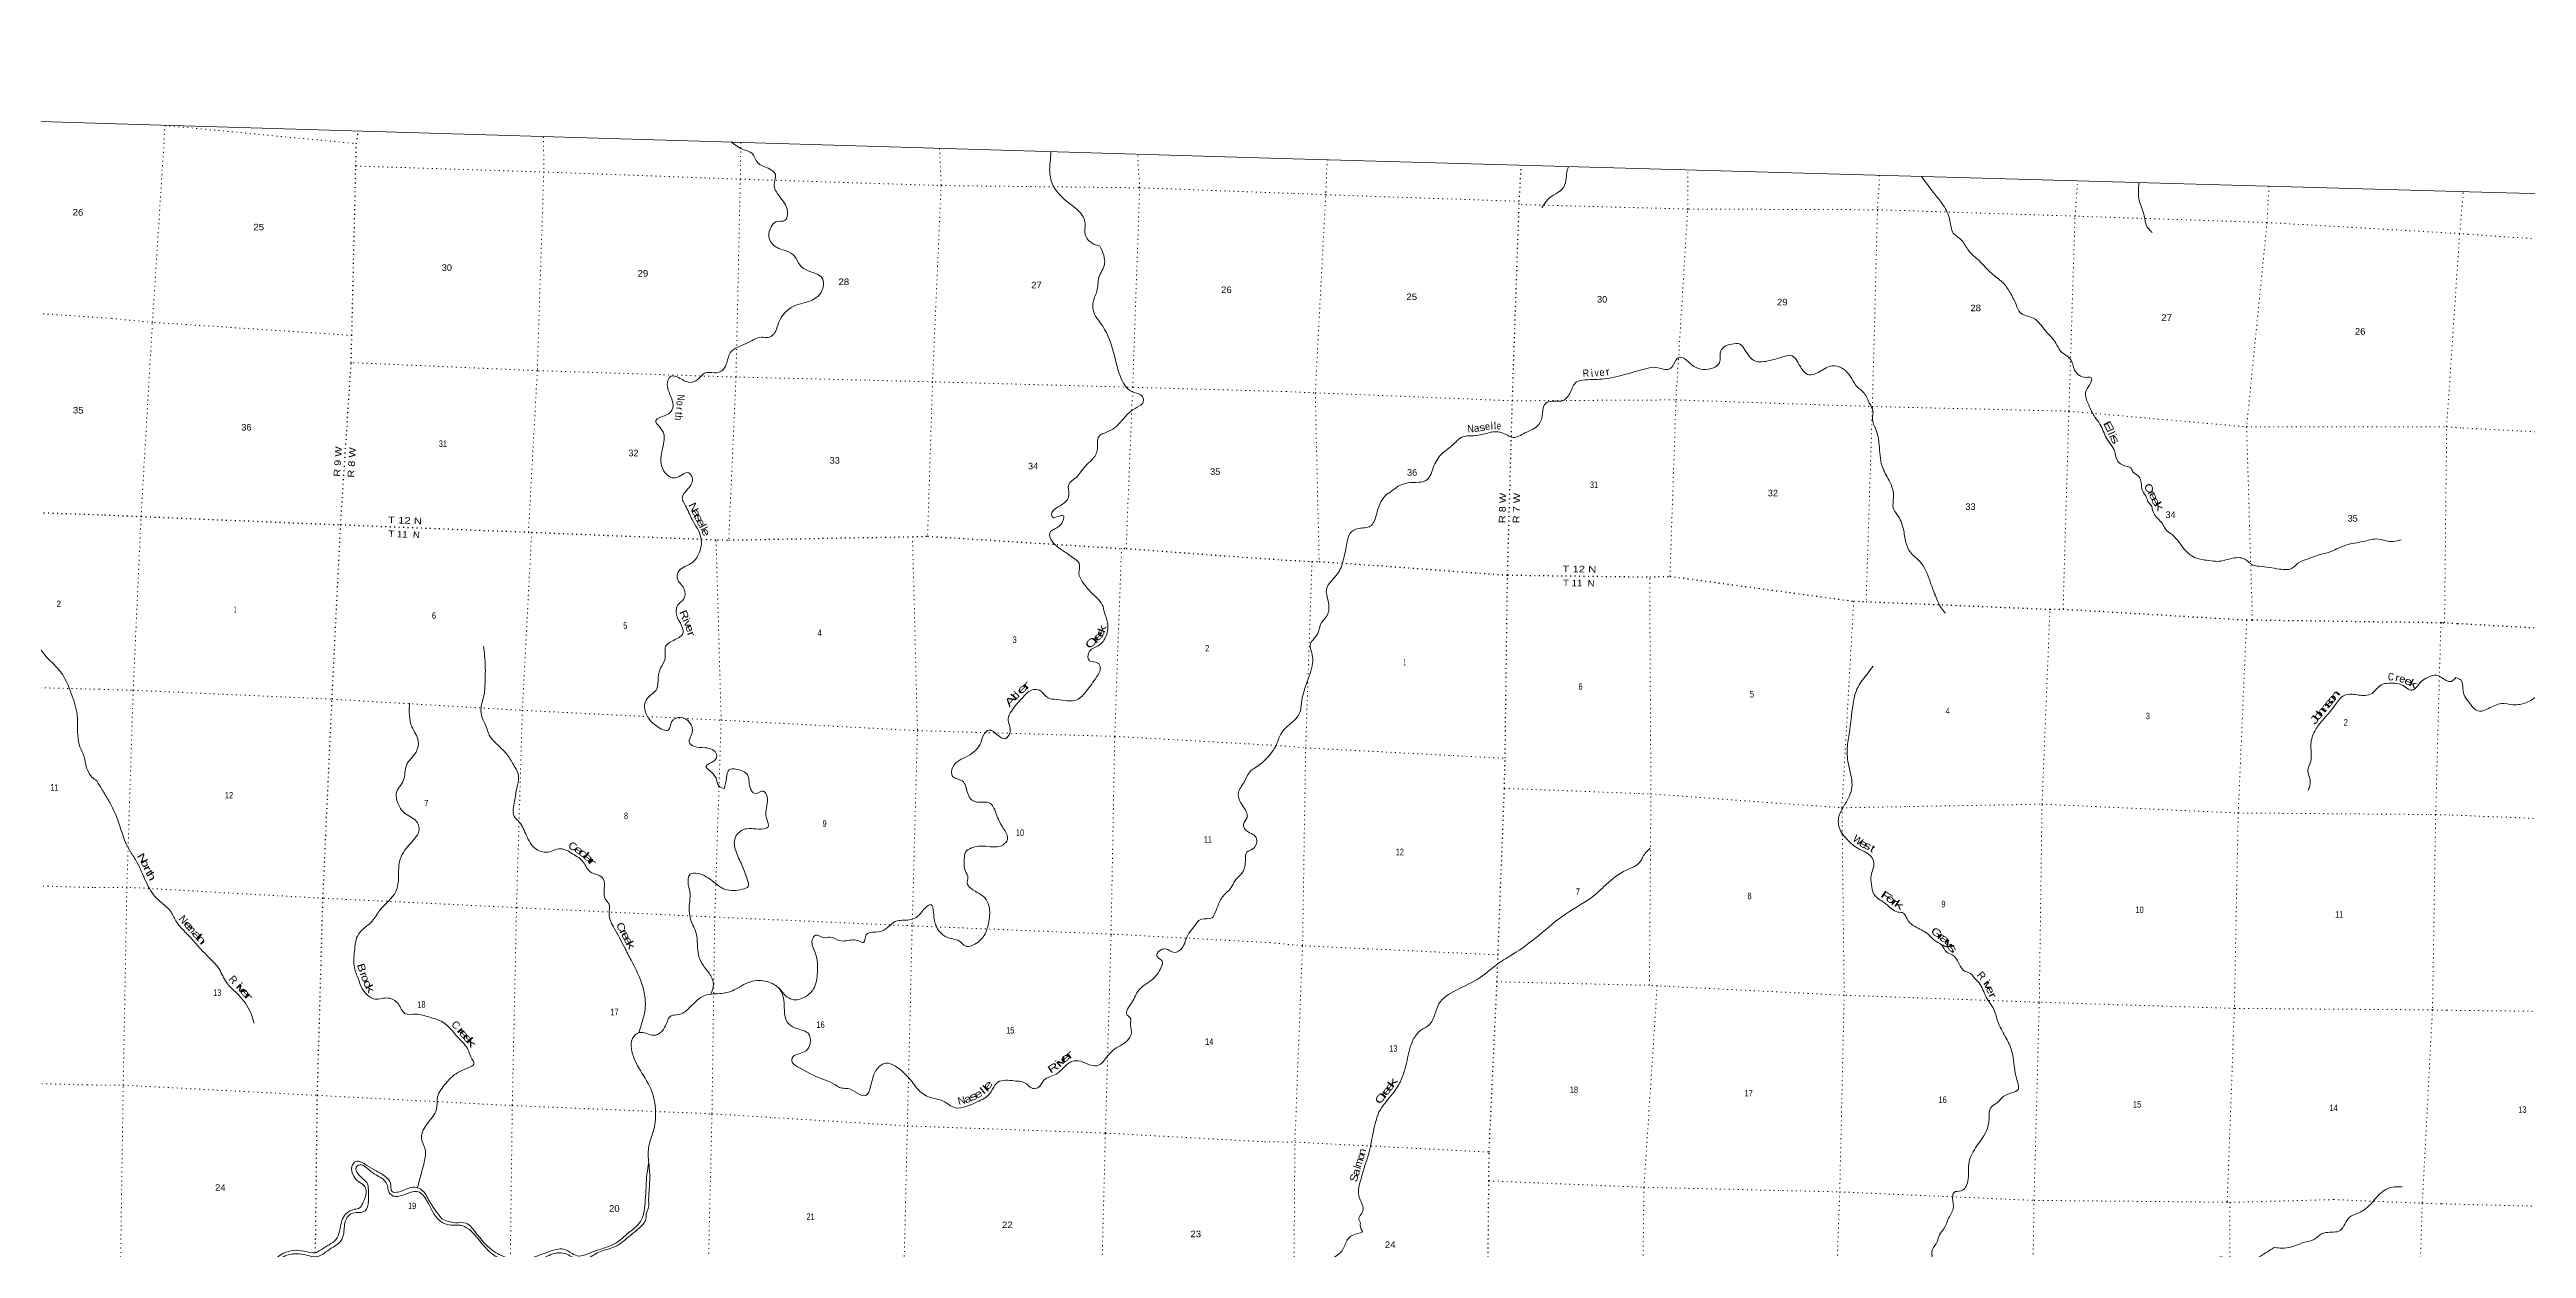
# Model space of a CAD drawing. Header units: feet. Extents: x -762378 to -505285, y -497909 to -353855.
# Drawn here: x -696518 to -630046, y -386031 to -353855 of the extents above; entities that cross this region are included whole.
import ezdxf
from ezdxf.enums import TextEntityAlignment as Align

# ---------------------------------------------------------------- set-up
doc = ezdxf.new("R2010")
doc.units = ezdxf.units.FT
doc.header["$LTSCALE"] = 80
doc.linetypes.add('DOTTED', pattern=[1.5, 0.3, -1.2])
for name, color, linetype, lineweight in [('39', 7, 'Continuous', 13), ('4', 7, 'Continuous', 13), ('6', 7, 'DOTTED', 25), ('7', 7, 'DOTTED', 13)]:
    doc.layers.add(name, color=color, linetype=linetype, lineweight=lineweight)
doc.layers.add('41', color=7, linetype='Continuous')

msp = doc.modelspace()

# ---------------------------------------------------------------- linework, layer by layer
at = {"layer": '39'}
for points in [[(-678213.61, -356345.13), (-677874.62, -356548.93), (-677671.88, -356636), (-677508.77, -356895.12), (-677189.7, -357062.47), (-677039.22, -357210.35), (-677071.68, -357475.33), (-676936.24, -357781.94), (-676715.73, -358202.09), (-676773.4, -358436.04), (-677024.63, -358482.45), (-677149.46, -358609.47), (-677217.95, -358867.26), (-677106.09, -359090.49), (-676752.87, -359260.94), (-676523.6, -359401.25), (-676376.15, -359645.77), (-676173.16, -359789.27), (-675784.54, -359987.05), (-675780.47, -360307.61), (-676052.84, -360579.06), (-676547.43, -360742.67), (-676952.18, -361189.26), (-677103.37, -361514.95), (-677230.33, -361581.44), (-677411.44, -361575.67), (-677819.57, -361744.05), (-678252.48, -361996.28), (-678356.69, -362301.3), (-678493.54, -362490.41), (-678746.46, -362526.69), (-678913.74, -362529.42), (-679129, -362714.02), (-679332.75, -362788.14), (-679640.88, -362657.41), (-679839.22, -362622.88), (-679923.36, -362737.09), (-679926.14, -362954.65), (-679805.1, -363270.87), (-679813.35, -363534.61), (-679902.9, -363628.49), (-680143.88, -363733.67), (-680247.08, -363813.01), (-680161.24, -363966.89), (-680034.48, -364164.39), (-680080.78, -364614.34), (-680039.17, -365151.73), (-679715.01, -365349.47), (-679364.42, -365217.55), (-679269.79, -365347.53), (-679394.13, -365651.91), (-679536.76, -365897.26), (-679452.38, -366097.44), (-679272.61, -366467.93), (-679035.87, -366949.06), (-679106.82, -367414.35), (-679311.58, -367649.66), (-679647.02, -367876.78), (-679672.18, -368037.2), (-679495.8, -368322.94), (-679496.44, -368601.03), (-679654.48, -368759.23), (-679701.4, -368971.36), (-679589.35, -369253.03), (-679512.58, -369503.36), (-679729.98, -369691.91), (-679983.48, -369875.29), (-679999.53, -370195.21), (-680113.99, -370441.46), (-680184.68, -370705.22), (-680222.55, -371014.37), (-680447.06, -371236.96), (-680542.72, -371397.15), (-680531.41, -371615.16), (-680407.72, -371846.83), (-680223.54, -372011.9), (-679908.43, -372112.62), (-679823.21, -371899.7), (-679585.69, -371776.27), (-679342.4, -371919.04), (-679274.43, -372193.27), (-679350.72, -372442.75), (-679213.45, -372561.99), (-678926.32, -372591.29), (-678617.62, -372768.39), (-678681.65, -372947.73), (-678901.75, -373093.88), (-678798.63, -373210.02), (-678631.61, -373408.8), (-678557.42, -373612.69), (-678406.69, -373688.03)], [(-668328.9, -359128.18), (-668539.93, -359048.91), (-668727.95, -358813.18), (-668725.11, -358529.11), (-668816.34, -358290.42), (-669186.53, -357954.17), (-669598.53, -357473.51), (-669678.88, -357079.99), (-669664.28, -356870.86), (-669645.23, -356594.66)], [(-656472.71, -358104.98), (-656214.47, -357797.24), (-655980, -357649.84), (-655857.86, -357493.8), (-655809.91, -357243.54), (-655795.27, -357131.26), (-655754.66, -356998.51)], [(-646279.08, -357266.2), (-645925.2, -357737.79), (-645698.85, -358030.6), (-645519.59, -358449.01), (-645428.72, -358778.9), (-645212.01, -358966.91), (-645021.44, -359242.8), (-644736.48, -359520.88), (-644404.71, -359860.37), (-644104.9, -360104.6), (-643906.16, -360374.65), (-643742.85, -360700.18), (-643637.2, -360911.77), (-643283.05, -361064.76), (-642949.36, -361408.31), (-642673.63, -361738.46), (-642551.83, -361946.4), (-642275.8, -362176), (-642173.68, -362453.87), (-641866.83, -362654.02), (-641728.22, -362655.22), (-641781.36, -362869.17), (-641869.31, -363023.98), (-641770.53, -363446.56), (-641626.14, -363721.39), (-641491.73, -363905.48), (-641315.66, -364287.62), (-641094.85, -364646.66), (-641043.47, -364859), (-640790.34, -365035.79), (-640656.99, -365091.16), (-640601.06, -365193.01), (-640449.01, -365309.14), (-640351.26, -365689.46), (-640239.21, -365885.11), (-640187.86, -366010.98), (-640115.3, -366089.08), (-640080.06, -366216.58), (-639881.68, -366502.71), (-639791.85, -366615.39), (-639724.38, -366739.62), (-639584.33, -366853.47), (-639267.17, -367216.75), (-639001.5, -367460.19), (-638568.02, -367570.77), (-638333.37, -367590.28), (-637986.14, -367519.89), (-637606.58, -367528.68), (-637385.21, -367688.65), (-637221.17, -367720.6), (-636672.38, -367797.65), (-636350.5, -367780.97), (-636164.19, -367630.44), (-635894.41, -367520.05), (-635685.57, -367438.41), (-635295.19, -367326.79), (-635090.14, -367235.01), (-634828.67, -367136.49), (-634386.59, -367048.19), (-634027.63, -366992.15), (-633811.8, -367043.39), (-633627.22, -367055.71), (-633411.18, -367010.44)], [(-640448.15, -357431.08), (-640437.57, -357909.06), (-640302.4, -358322.42), (-640240.18, -358587.3), (-640150.38, -358701.99), (-640093.48, -358761.63)], [(-669580.62, -366431.98), (-669626.02, -366337.83), (-669468.74, -366139.29), (-669227.76, -365969.62), (-669164.11, -365802.37), (-669167.68, -365530.19), (-668970.28, -365336.97), (-668719.04, -365032.6), (-668542.64, -364866.92), (-668399.13, -364593.38), (-668362.07, -364245.92), (-668095.69, -364101.24), (-667879.8, -363961), (-667496.62, -363560.07), (-667266.58, -363418.27), (-667164.52, -363310.68), (-667184.51, -363177.03), (-667470.06, -363032.92), (-667779.69, -362628.06), (-667962.91, -361981.37), (-668255.29, -361282.83), (-668513.41, -360841.33), (-668472.59, -360502.05), (-668411.14, -360340.77), (-668357.36, -359973.69), (-668207.05, -359611.69), (-668328.9, -359128.18)], [(-663604.34, -372553.06), (-663412.13, -372133.7), (-662979.85, -371685.21), (-662911.19, -371320.8), (-662764.9, -370813.41), (-662619.32, -370249.68), (-662642.76, -370046.03), (-662686.2, -369837.9), (-662484.19, -369528.87), (-662410.36, -369289.26), (-662214.97, -369006.21), (-662206.97, -368658.5), (-662249.88, -368339.78), (-661928.06, -367888.73), (-661786.68, -367507.9), (-661698.93, -367099.7), (-661610.44, -366834.29), (-661394.61, -366710.58), (-661073.72, -366649.64), (-660909.81, -366337.71), (-660675.2, -365834.37), (-660503.5, -365707.63), (-660323.67, -365577.06), (-660062.34, -365484.57), (-659552.12, -365403.88), (-659364.64, -365028.14), (-659125.56, -364679.75), (-658869.67, -364474.52), (-658597.3, -364251.58), (-658252.86, -364215.31), (-657923.76, -364146.51), (-657553.68, -364130.94), (-657241.24, -364262.86), (-656925.08, -364145.49), (-656548.14, -363918.94), (-656453.03, -363627.54), (-656366.14, -363343.99), (-656288.94, -363307.57), (-655906.44, -363276.21), (-655702.26, -363047.66), (-655547.5, -362783.78), (-655317.03, -362722.76), (-654793.91, -362692.64), (-653688.53, -362420.6), (-653406.4, -362384.9), (-653041.63, -362425.52), (-652932.42, -362307.39), (-652777.27, -362113.91), (-652641.45, -362149.23), (-652440.44, -362320.79), (-651928.26, -362417.1), (-651688.85, -362229.59), (-651683.63, -362002.48), (-651579.24, -361831.95), (-651374.64, -361760.27), (-651169.57, -361754.96), (-651022.51, -361913.21), (-650752.11, -362213.07), (-650358.02, -362202.08), (-650034.43, -362111.03), (-649790.18, -362062.39), (-649531.88, -362363.98), (-649303.82, -362582.42), (-649097.96, -362542.95), (-648756.27, -362363.84), (-648611.07, -362341.06), (-648191.6, -362624.26), (-648040.5, -362869.07), (-647822.3, -363079.24), (-647672.03, -363360.23), (-647583.81, -363543.26), (-647596.97, -363766.17), (-647509, -364047.73), (-647416.01, -364460.12), (-647340.82, -365034.99), (-647148.82, -365423.53), (-647030.69, -365878.73), (-647039.03, -366154.04), (-646930.77, -366339.54), (-646768.8, -366723.36), (-646698.8, -367086.95), (-646578.19, -367347.15), (-646452.53, -367474.74), (-646279.68, -367647.66), (-646027.3, -368206.52), (-645865.74, -368608.43), (-645756.4, -368834.18), (-645637.18, -368979.71)], [(-704028, -363443.05), (-703855, -363395.05), (-703649, -363337.05), (-703431, -363363.05), (-703384, -363496.05), (-703266, -363662.05), (-703006, -363787.05), (-702852, -363927.05), (-702784, -364130.05), (-702574, -364211.05), (-702327, -364270.05), (-702077, -364386.05), (-701859, -364500.05), (-701801, -364733.05), (-701727, -364849.05), (-701465, -364835.05), (-701241, -364869.05), (-701128, -365099.05), (-700874, -365274.05), (-700773, -365479.05), (-700382, -366228.05), (-700168, -366814.05), (-700168, -367061.05), (-700007, -367266.05), (-699789, -367470.05), (-699491, -367716.05), (-699277, -367677.05), (-699106, -367736.05), (-698836, -367835.05), (-698603, -367987.05), (-698160, -368082.05), (-697538, -368433.05), (-697509, -368753.05), (-697357, -368904.05), (-697152, -369069.05), (-697104, -369310.05), (-696962, -369655.05), (-696494, -370265.05), (-696287, -370475.05), (-695908, -371209.05), (-695770, -371787.05), (-695716, -372528.05), (-695591, -372834.05), (-695509, -373172.05), (-695380, -373380.05), (-695251.16, -373480.26)], [(-676935.07, -379048.17), (-676581.58, -379350.63), (-676234.83, -379277.03), (-676014.73, -379066.39), (-675910.13, -378620.32), (-675960.79, -378114.88), (-676048.06, -377749.35), (-675959.58, -377625.21), (-675756.08, -377688.12), (-675566.36, -377676.02), (-675321.49, -377768.46), (-674960.34, -377749.74), (-674802.06, -377776.94), (-674674.6, -377823.32), (-674599.44, -377610.08), (-674434.3, -377546.82), (-674124.22, -377486.16), (-673932.16, -377335.09), (-673804.63, -377250.48), (-673449.01, -377215.45), (-673207.91, -377106.24), (-673013.71, -376886.72), (-672868.06, -376802.68), (-672796.26, -377018.59), (-672709.75, -377408.28), (-672418.42, -377689.62), (-672061.55, -377807.79), (-671950, -377912.11), (-671731.66, -377886.82), (-671433.51, -377628.28), (-671320.62, -377303.39), (-671295.7, -376893.06), (-671383.29, -376666.58), (-671792.78, -376363.34), (-671893.2, -376225.12), (-671870.43, -376076.71), (-671939.85, -375913.28), (-671971.78, -375581.76), (-671925.23, -375381.71), (-671779.15, -375283.58), (-671386.94, -375237.63), (-670936.74, -375205.62), (-670811.15, -375054.44), (-670922.57, -374752.63), (-671091.47, -374420.78), (-671304.06, -374069.4), (-671517.18, -374056.56), (-671731.49, -374017.49), (-671885.74, -373796.95), (-672022.94, -373482.23), (-672283.15, -373365.11), (-672277.23, -373111.38), (-671879.22, -372815.72), (-671527.67, -372460.13), (-671427.3, -372213.43), (-671311.59, -372120.39), (-671093.57, -372234.14), (-670871.59, -372350.03), (-670739.21, -372174.89), (-670792.4, -371814.48), (-670705.36, -371607.66), (-670393.49, -371232.67), (-670121.32, -371031.75), (-669948.7, -371051.36), (-669717.42, -371256.22), (-669485, -371295.87), (-668951.55, -371306.81), (-668686.29, -371069.39), (-668418.64, -370690.98), (-668318.52, -370452.34), (-668388.88, -370319.11), (-668608.59, -370259.71), (-668629.9, -370039.37), (-668372.32, -369854.1), (-668162.59, -369588.72), (-668127.17, -369229.11), (-668207.46, -368962.56), (-668265.49, -368757.17), (-668410.81, -368573.18), (-668805.83, -368129.33), (-668891.72, -367912.97), (-668889.32, -367643), (-669024.14, -367509.73), (-669315.92, -367306.97), (-669670.89, -366934.94), (-669678.05, -366842.01), (-669487.94, -366688.85), (-669314.5, -366488.82), (-669308.77, -366370.1), (-669423.72, -366374.5), (-669580.62, -366431.98)], [(-684869.87, -369864.78), (-684824.18, -370400.28), (-684832.19, -370913.92), (-684849.11, -371133.05), (-684937.92, -371525.21), (-684903.85, -371788.28), (-684787.21, -372051.97), (-684732.01, -372218.98), (-684552.17, -372458.48), (-684249.58, -372766.38), (-684068.92, -373044.19), (-683928.27, -373377.16), (-683975.82, -373673.91), (-684039.22, -374026.58), (-684047.86, -374431.37), (-683915.74, -374586.72), (-683717.67, -374951.75), (-683461.05, -375312.6), (-683100.85, -375388.56), (-682854.47, -375303.7), (-682470.19, -375446.93), (-682192.87, -375661.32), (-682009.7, -375923.09), (-681814.7, -375999.84), (-681661.14, -376113.55), (-681637.51, -376452.87), (-681603.18, -376643.4), (-681503.14, -376793.7), (-681503.22, -377053.67), (-681354.45, -377449.37), (-681092.05, -377947.44), (-680909.58, -378295.85), (-680599.33, -379003.01), (-680535.91, -379615.66), (-680637.42, -380027.58), (-680700.33, -380236.46)], [(-644796.43, -383273), (-644523.08, -382832.89), (-644471.2, -382586.74), (-644406.84, -382234.3), (-644224.86, -382097.75), (-644070.59, -381942.45), (-643690.7, -381762.21), (-643732.01, -381461.62), (-643861.65, -380720.6), (-644004.79, -380391.51), (-644218.46, -379984.37), (-644336.66, -379619.66), (-644544.06, -379289.08), (-644736.11, -378902.56), (-644889.2, -378744.17), (-644967.36, -378647.84), (-645108.83, -378596.31), (-645288.1, -378352.85), (-645460.3, -378151.79), (-645605.24, -378076.04), (-645741.52, -377885.87), (-645949.43, -377752.35), (-646031.79, -377663.98), (-646322.53, -377462.18), (-646669.88, -377188.69), (-646768.75, -377031.56), (-646916.76, -377001.99), (-647229.31, -376787.63), (-647560.74, -376520.54), (-647627.07, -376259.59), (-647635.82, -376028.13), (-647561.41, -375675.92), (-647702.88, -375449.43), (-647966.89, -375308.59), (-648286.31, -375043.79), (-648448.33, -374836.93), (-648506.47, -374481.65), (-648393.75, -374210.77), (-648240.81, -373938.81), (-648157.22, -373711.5), (-648201.94, -373209.73), (-648279.07, -372719.28), (-648230.75, -372277.99), (-648135.42, -371540.16), (-648013.04, -371024.16), (-647719.7, -370588.54), (-647580.85, -370404.74)], [(-631937.81, -370709.13), (-632114.32, -370819.06), (-632198.07, -370790.98), (-632459.97, -370646.16), (-632734.99, -370722.24), (-632908.84, -370854.96), (-633081.79, -371035.97), (-633172.3, -371039.9), (-633330.7, -370937.7), (-633736.85, -370861.94), (-633944.82, -370905.39), (-634191.17, -371132.96), (-634375.36, -371191.03), (-634726.21, -371156.77), (-634972.61, -371211.39), (-635193.46, -371465.7), (-635530.24, -371868.14), (-635706.62, -372111.4), (-635826.76, -372442.44), (-635856.32, -373028.96), (-635916.35, -373192.47), (-635866.61, -373388.68), (-635851.3, -373509.7), (-635864.26, -373636.09), (-635906.83, -373739.67)], [(-631937.81, -370709.13), (-631800.73, -370781.78), (-631742.87, -371093), (-631620.85, -371333.53), (-631305.09, -371613.4), (-631064.11, -371539.38), (-630719.2, -371409.8), (-630402.67, -371438.33), (-630047.68, -371381.42), (-629886.8, -371299.23), (-629690.13, -371155.66), (-629249.17, -371113.09), (-628879.01, -371237.56), (-628576.09, -371324.05), (-628366.53, -371520.66), (-627986.65, -371657.45), (-627917.73, -371930.76), (-627573.02, -372328.03), (-627381.9, -372612.63), (-627310.49, -373016.71), (-627295.36, -373125.7), (-627178.16, -373173.06), (-627005.09, -373233.97), (-626937.46, -373406.7), (-626853.78, -373579.85), (-626631.74, -373760.71), (-626569.44, -374055.95), (-626521.55, -374141.69), (-626336.77, -374214.97), (-625984.66, -374338.96), (-625474.12, -374396.79), (-625047.98, -374530.79), (-624804.68, -374593.57), (-624669.01, -374635.94)], [(-686855.52, -371395.62), (-686792.86, -372032.43), (-686621.39, -372410.72), (-686683.09, -372709.03), (-686942.06, -373067.56), (-687016.66, -373456.15), (-687211.31, -373818.75), (-687171.07, -374077.98), (-687001.99, -374339.31), (-686674.68, -374565.37), (-686598.41, -374767.31), (-686842.67, -375170.64), (-687125.55, -375649.33), (-687150.28, -376053.61), (-687225.26, -376454.28), (-687649.75, -376952.64), (-687858.29, -377244.26), (-688227.88, -377597.26), (-688334.74, -378051.32), (-688334.51, -378494.69), (-688233.15, -378796.18), (-688134.12, -379043.18), (-687784.74, -379336.45), (-687429.38, -379309.47), (-687166.15, -379458.92), (-686981.03, -379722.77), (-686675.54, -379744.6), (-686341.44, -379817.71), (-685963.13, -379958.73), (-685551.06, -380372.9), (-685277.72, -380714.12), (-685212.77, -380891.52), (-685130.21, -381085.6), (-685265.92, -381173.98), (-685700.4, -381412.05), (-685879.5, -381599.82), (-686102.44, -381965.54), (-686134.78, -382290.99), (-686410.23, -382725.58), (-686534.32, -383086.39), (-686440.45, -383369.5), (-686463.35, -383715.4), (-686586.75, -384183.04), (-686642.16, -384393.7)], [(-664268.99, -373197.13), (-663966.25, -372985.09), (-663762.18, -372771.92), (-663604.34, -372553.06)], [(-695252.18, -373479.74), (-695081.39, -373759.56), (-694903.5, -374061.47), (-694638.41, -374666.44), (-694479.77, -375132.99), (-694348.6, -375383.03), (-694172.03, -375662.73), (-693928.76, -376192.43), (-693636.55, -376639.05), (-693253.28, -377007.96), (-693106.27, -377266.57), (-692791.3, -377629.27), (-692279, -378187.7), (-691969.43, -378530.08), (-691765.33, -378895.29), (-691488.27, -379182.23), (-691153.93, -379634.22), (-691026.04, -379988.95)], [(-678406.69, -373688.03), (-678351.46, -373403.62), (-678276.05, -373182.32), (-678096.26, -373165.88), (-677784.87, -373320.9), (-677696.41, -373712.66), (-677564.92, -373823.66), (-677367.39, -373755.38), (-677277.79, -373852.96), (-677294.22, -374313.93), (-677269.96, -374504.14), (-677236.38, -374718.83), (-677493.96, -374775.11), (-677942.21, -374809.2), (-678117.79, -375013.2), (-678102.4, -375358.3), (-677938.91, -375734.32), (-677791.84, -376119.89), (-677771.92, -376320.04), (-677923.16, -376389.79), (-678392.59, -376392.97), (-678694.68, -376197.95), (-679128.52, -375964.47), (-679324.65, -375988.45), (-679377.17, -376250.78), (-679335.36, -376459.68), (-679351.23, -376967.03), (-679304.71, -377218.4), (-679164.74, -377573.52), (-679098.74, -378168.11), (-678947.2, -378475.23), (-678767.49, -378718.75), (-678702.04, -378944.53), (-678772.48, -379212.48)], [(-667894.05, -380645.01), (-667528.74, -380364.43), (-667481.64, -380210.75), (-667509.17, -379996.26), (-667503.07, -379865.46), (-667598.65, -379765.68), (-667471.35, -379431.17), (-667287.78, -379100.47), (-666953.22, -378837.04), (-666684.37, -378484.87), (-666658.96, -378316.4), (-666763.09, -378232.47), (-666804.91, -378152.54), (-666687.81, -378015.2), (-666570.28, -377992.75), (-666331.57, -378089.02), (-666122.28, -377966.71), (-665972.48, -377620.82), (-665831.67, -377433.85), (-665604.58, -377193.21), (-665321.35, -377153.86), (-665234.44, -377015.56), (-665173.18, -376860.32), (-665023.19, -376572.88), (-664806.54, -376343.99), (-664704.09, -376159.83), (-664501.59, -375932.51), (-664424.61, -375596.4), (-664386.05, -375394.08), (-664224.18, -375306.53), (-664138.2, -375004.97), (-664427.59, -374790.19), (-664475.44, -374645.58), (-664381.17, -374465.2), (-664506.04, -374142.81), (-664614.76, -373818.91), (-664453.82, -373503.61), (-664325.59, -373267.88), (-664268.99, -373197.13)], [(-653566.43, -375285.55), (-653758.7, -375520.4), (-653813.46, -375629.74), (-654196.93, -375878.27), (-654746.36, -376265.73), (-655013.31, -376514.94), (-655833.49, -377055.01), (-656549.93, -377627.63), (-657257, -378142.16), (-657634.17, -378378.77), (-658129.28, -378763.47), (-658780.16, -379106.35), (-659232.45, -379463.89), (-659339.34, -379742.95), (-659492.64, -380030.99), (-659719.03, -380176.57), (-659921.71, -380427.28), (-660087.19, -380982.49), (-660266.96, -381547.43), (-660475.55, -381880.45), (-660809.06, -382315.14), (-660946.27, -382690.02), (-661054.87, -383218.41), (-661123.79, -383506.39), (-661347.74, -384245.26), (-661371.28, -384656.96), (-661268.26, -384983.11), (-661317.5, -385114.7), (-661380.89, -385249.98), (-661344.4, -385323.22), (-661339.51, -385460.07), (-661281.76, -385570), (-661474.39, -385645.98), (-661712.07, -385845.6), (-661855.1, -386123.82), (-661984.03, -386225.41), (-662121.91, -386367.01), (-662186.94, -386486.16), (-662300.75, -386541.84), (-662501.95, -386728.23), (-662721.71, -386847.82), (-662787.96, -386932.76), (-662976.65, -387099.32), (-663235.24, -387334.65), (-663337.12, -387402.32)], [(-680438.93, -383727.9), (-680442.75, -383334.8), (-680318.22, -382895.4), (-680253.3, -382365.44), (-680384.95, -381744.57), (-680701.87, -381186.32), (-680901.38, -380674.13), (-680874.64, -380398.89), (-680694.34, -380237.37), (-680301.82, -380310.33), (-679985.63, -380054.38), (-679836.33, -379789.09), (-679635.85, -379755.17), (-679358.58, -379584.64), (-678914.47, -379232), (-678639.41, -379196.42), (-678246.82, -379138.39), (-677829.13, -378921.95), (-677528.48, -378840.84), (-677118.16, -378924.44), (-676913.73, -379086.13), (-676800.12, -379575.43), (-676729.01, -379942.46), (-676476.85, -380123.8), (-676143.32, -380279.52), (-676120.57, -380582.54), (-676264.96, -380755.28), (-676584.23, -380916.41), (-676596.94, -381000.65), (-676446.59, -381152.55), (-675788.01, -381477.83), (-675511.57, -381591.43), (-675243.94, -381728.93), (-675087.11, -381737.96), (-674835.32, -381866.89), (-674609.63, -381928.49), (-674483.29, -381688.67), (-674300.84, -381200.74), (-674080.86, -381058.61), (-673819.51, -381139.48), (-673367.45, -381562.98), (-673112.78, -381857.26), (-672769.06, -382009.28), (-672533.44, -382075.22), (-672212.73, -382254.72), (-671917.55, -382219.78), (-671625.76, -382100.1), (-671284.35, -381875.19), (-671210.01, -381752.61), (-671067.32, -381569.73), (-670629.07, -381533.3), (-670297.24, -381614.41), (-670169.65, -381721.25), (-669994.26, -381716.76), (-669832.83, -381514.33), (-669505.38, -381349.42), (-669106.49, -381025.58), (-668910.1, -380993.54), (-668673.09, -381079.68), (-668414.76, -381128.22), (-668072.28, -380804.59), (-667894.05, -380645.01)], [(-644343.25, -390061.37), (-644463.52, -389854.54), (-644513.91, -389511.51), (-644479.46, -389236.81), (-644479.17, -389049.79), (-644591.63, -388872.24), (-644685.37, -388666.96), (-644731.21, -388563.34), (-644849.93, -388395.69), (-644946.67, -388146.1), (-645211.16, -387938.89), (-645736.46, -387627.09), (-645836.83, -387447.8), (-645818.86, -387190.82), (-645790.71, -386753.08), (-645979.36, -386306.3), (-645985.73, -386058.8), (-645858.37, -385850.6), (-645801.76, -385660.87), (-645677.57, -385502.87), (-645571.42, -385255.96), (-645432.13, -384965.59), (-645445.42, -384669.67), (-645407.95, -384525.75), (-645220.16, -384485.85), (-645037.38, -384226.65), (-645005.41, -383710.57), (-644796.43, -383273)], [(-688693.57, -401779.37), (-688577.32, -401584.03), (-688557.75, -401280.34), (-688593.58, -401073.64), (-688671.11, -400911.97), (-688622.24, -400701.92), (-688424.65, -400502.65), (-688097.51, -400283.33), (-687970.79, -400095.92), (-688008.51, -399820.64), (-688165.46, -399622.17), (-688525.47, -399540.17), (-689032.45, -399520), (-689485.47, -399449.14), (-690051.56, -399451.27), (-690280.71, -399500.4), (-690494.27, -399566.15), (-690767.75, -399357.92), (-690886.71, -398975.26), (-690972.91, -398704.49), (-691151.11, -398477.13), (-691408.43, -398202.92), (-691620.91, -398040.98), (-691880.43, -398030.7), (-691991.23, -397902.22), (-692106.55, -397596.26), (-692077.87, -397516.56), (-691766.58, -397417.65), (-691223.26, -397370.46), (-690815.01, -397391.53), (-690277.61, -397598.08), (-689316.11, -397898.74), (-689153.62, -397855.55), (-688852.08, -397681.76), (-688577.65, -397601.83), (-688425.96, -397517.99), (-688304.65, -397310.25), (-688291.12, -397070.86), (-688483.35, -396841.05), (-688840.27, -396660.4), (-689017.04, -396515.71), (-689441.75, -396248.26), (-689978.96, -396100.16), (-690500.77, -395845.74), (-690718.15, -395518.39), (-690851.19, -395006.3), (-690995.22, -394201.65), (-690969.17, -393755.09), (-690880.55, -393368.96), (-690650.38, -393029.67), (-690398, -392689.06), (-690384.81, -392430.79), (-690390.5, -392191.53), (-690565.69, -391663.99), (-690729.39, -390854.68), (-690693.84, -390491.05), (-690603.78, -390154.2), (-690470.49, -389668.4), (-690446.69, -389358.82), (-690455.77, -389190.72), (-690520.82, -388501.44), (-690549.6, -388069.25), (-690552.85, -387593.55), (-690637.36, -387332.9), (-690690.98, -386857.6), (-690542.43, -386423), (-690235.98, -386156.67), (-689680.39, -386103.83), (-689385.59, -386145.46), (-689178.5, -386029.12), (-688799.11, -385748.99), (-688720.61, -385493.54), (-688573.64, -385109.27), (-688329.89, -384979.99), (-688197.77, -384941.88), (-688121.8, -384831.44), (-688021.29, -384516.23), (-688054.93, -384368.04), (-688220.19, -384241.86), (-688352.36, -384088.52), (-688406.75, -383830.85), (-688297.76, -383695.27), (-688004.97, -383801.33), (-687522.47, -384088.76), (-687367.22, -384277.09), (-687323.96, -384504.18), (-687161.22, -384517.42), (-686711.96, -384386.63), (-686534.95, -384458.77), (-686320.9, -384763.85), (-685979.52, -385248.31)], [(-680438.93, -383727.9), (-680412.16, -384031.04), (-680428.47, -384487.99), (-680438.54, -384810.11), (-680449.24, -384958.9), (-680492.32, -385048.22), (-680516.54, -385242.93), (-680686.97, -385475.3), (-681090.32, -385813.11), (-681325.08, -385976.94), (-681734.15, -386111.02), (-682066.06, -386289.89), (-682343.39, -386333.46), (-682630.89, -386187.26), (-682851.17, -386145.99), (-683266.34, -386281.89), (-683737.36, -386399.9), (-684349.66, -386334.05), (-684668.35, -386154.62), (-685211.78, -385560.94), (-685449.03, -385418.36), (-685840.93, -385389.76), (-686064.79, -385269.78), (-686389.07, -384753.62), (-686627.14, -384508.23), (-686822.96, -384522.15), (-687344.97, -384596.21), (-687416.47, -384499.22), (-687451.8, -384340.9), (-687524.3, -384211.63), (-687842.11, -384004.01), (-688240.73, -383803.9), (-688290.6, -383852.69), (-688243.57, -384023.47), (-687984.37, -384301.77), (-687958.79, -384514.19), (-688098.48, -385051.85), (-688233.8, -385063.66), (-688428.31, -385099.79), (-688551.32, -385232.91), (-688616.17, -385567.4), (-688675.48, -385789.2), (-689004.12, -386056.85), (-689389.05, -386256.19), (-689589.21, -386215.56), (-690053.68, -386188.67), (-690391.63, -386367.35), (-690592.62, -386804.31), (-690575.98, -387238.12), (-690491.6, -387438.3), (-690471.17, -387686.83), (-690468.12, -388196.73), (-690376.08, -388961.5), (-690358.11, -389224.06), (-690375.29, -389406.45), (-690413.37, -389706.5), (-690556.17, -390144.67), (-690627, -390608.05), (-690622.81, -391042.45), (-690518.09, -391583.03), (-690356.25, -392092.64), (-690322.92, -392430.79), (-690367.26, -392800.88), (-690613.21, -393129.6), (-690806.35, -393443.88), (-690909.18, -393898.07), (-690899.39, -394293.38), (-690854.38, -394657.56), (-690685.13, -395364.26), (-690536.17, -395689.44), (-690342.62, -395876.98), (-689830.18, -396044.44), (-689347.35, -396192.83), (-688950.63, -396453.34), (-688787.19, -396573.41), (-688380.09, -396759.69), (-688219.55, -396972.38), (-688240.51, -397384.84), (-688419.87, -397645.15), (-688639.59, -397714.73), (-688842.21, -397752.61), (-689083.32, -397926.31), (-689314.17, -397965.31), (-689623.74, -397880.88), (-690512.54, -397574.47), (-690922.92, -397428.39), (-691247.09, -397424.12), (-691886.82, -397526.68), (-691979.08, -397578.15), (-691954.56, -397760.31), (-691877.91, -397885.68)], [(-685979.52, -385248.31), (-685625.86, -385340.18), (-685338.29, -385355.39), (-685101.48, -385576.55), (-684546.92, -386136.32), (-684123.15, -386304.99), (-683578.38, -386275.99), (-682908.9, -386059.51), (-682723.2, -386047.28), (-682495.18, -386163.37), (-682308.04, -386233.82), (-682095.05, -386186.19), (-681842.12, -386085.42), (-681375.57, -385916.89), (-680960.65, -385595.56), (-680629.79, -385257.46), (-680564.26, -385029.8), (-680528.9, -384736.7), (-680484.79, -384034.77), (-680438.93, -383727.48)], [(-636810.76, -386004.21), (-636601.25, -386024.66), (-636164.92, -385924.16), (-635996.71, -385861.69), (-635749.99, -385793), (-635559.7, -385644.57), (-635426.14, -385603.42), (-635047.1, -385547.84), (-634795.83, -385193.69), (-634548.04, -385078.77), (-634187.88, -384795.52), (-633914.12, -384512.28), (-633710.71, -384404.37), (-633561.4, -384377.66), (-633378.6, -384379.88)], [(-644713.93, -388597.93), (-644629.22, -388322.37), (-644548.19, -388119.13), (-644452.39, -387972.54), (-644317.97, -387806.73), (-643888.91, -387585.4), (-643573.77, -387512.26), (-643053.2, -387331.25), (-642694.8, -387124.38), (-642176.1, -386937.3), (-641736.33, -386774.53), (-641026.26, -386479.27), (-640324.7, -386378.87), (-639337.66, -386359.49), (-638512.78, -386314.23), (-638234.2, -386258.34), (-637652.47, -386388.44), (-637530.36, -386320.89), (-637351.11, -386302.92), (-637058.45, -386158.87), (-636813.24, -386005.76)]]:
    msp.add_spline(points, degree=3, dxfattribs=at)
at = {"layer": '4'}
msp.add_lwpolyline([(-757851.71, -353854.74), (-726285.32, -354875.48), (-694717.56, -355852.8), (-663148.48, -356786.69), (-631578.15, -357677.16), (-600006.62, -358524.19), (-568433.95, -359327.81), (-536860.21, -360087.99), (-505285.47, -360804.75), (-508303.39, -497908.54), (-540066.74, -497187.5), (-571829.06, -496422.78), (-603590.3, -495614.36), (-635350.39, -494762.27)], dxfattribs=at)
at = {"layer": '6'}
msp.add_line((-631896.76, -369255.78), (-627209.73, -369514.4), dxfattribs=at)
for points in [[(-689381.57, -386146.42), (-689330.06, -381923.21), (-689180.67, -376631.83), (-688937, -371289.03), (-688706.01, -366608.86), (-688422.84, -362256.82), (-688404, -361525.87), (-688298.16, -356982.78), (-688285.3, -356378.61), (-688232.66, -356048.18)], [(-658413.87, -402668.49), (-658224.16, -399222.28), (-658114.96, -394043.1), (-658128.99, -393954.29), (-657929.64, -388780.68), (-657931.11, -388670.04), (-657893.05, -384218.65), (-657885.29, -383444.61), (-657671.7, -378874.61), (-657645.02, -378151.28), (-657473.94, -373682.86), (-657455.41, -372876.89), (-657390.55, -367959.57), (-657260.86, -363281.05), (-657079.47, -358014.51), (-657079.49, -357928.04), (-657016.43, -356963.04)], [(-716618.94, -365236.26), (-714966, -365339.05), (-714464, -365363.05), (-709699, -365558.05), (-709155, -365579.05), (-704080, -365866.05), (-703808, -365881.05), (-698564, -366220.05), (-698476, -366222.05), (-695039, -366344.05)], [(-695039, -366344.05), (-694061.2, -366387.93), (-688706.01, -366608.86), (-683666.31, -366805.63), (-683579.85, -366810.4), (-678589.79, -367012.09), (-678290.75, -367019.14), (-673358.88, -366928.33), (-672953.66, -366917.05), (-667807.77, -367241.63), (-667626.01, -367245.92), (-663459.48, -367550.33)], [(-663459.48, -367550.33), (-662638.64, -367594.77), (-662445.66, -367591.19), (-657390.55, -367959.57), (-653575.94, -368009.66), (-653033.01, -367992.07), (-648101.32, -368659.24), (-647768.03, -368670.98), (-642833.74, -368875.69), (-642482.06, -368873.77), (-637555.74, -369162.76), (-637401.01, -369162.32), (-632343.08, -369233.14), (-632286.9, -369236.46), (-631896.76, -369255.78)]]:
    msp.add_lwpolyline(points, dxfattribs=at)
at = {"layer": '7'}
for p, q in [((-693414.91, -355892.19), (-688285.3, -356378.61)), ((-631752.44, -364010.82), (-627051.54, -364260.11)), ((-632038.32, -374400.08), (-627355, -374588.05)), ((-632182.45, -379637.81), (-627509.28, -379697.66)), ((-638003.65, -384795.68), (-638012.13, -389533.31)), ((-632325.45, -384834.34), (-627643.22, -384946.56))]:
    msp.add_line(p, q, dxfattribs=at)
for points in [[(-695109.9, -401588.56), (-694858.82, -397554.96), (-694787.71, -392255.03), (-694621.03, -386990.4), (-694540.55, -381648.45), (-694443.29, -376349.36), (-694273.51, -371050.56), (-694061.2, -366387.93), (-693757.17, -361176.04), (-693414.91, -355892.19)], [(-683259.08, -356196.79), (-683255.25, -357141.37), (-683428.04, -362472.31), (-683666.31, -366805.63)], [(-677966.65, -356353.73), (-677979.73, -357333.56), (-678095.49, -362644.15), (-678290.75, -367019.14)], [(-672632.09, -356510.7), (-672590.77, -357505.18), (-672821.98, -362771.79), (-672953.66, -366917.05)], [(-667626.01, -367245.92), (-667450.37, -362918.67), (-667262.81, -357566.03), (-667317.47, -356665.85)], [(-662229.38, -356813.22), (-662265.85, -357675.27), (-662550.61, -363068.11), (-662445.66, -367591.19)], [(-688298.16, -356982.78), (-683255.25, -357141.37), (-677979.73, -357333.56), (-672590.77, -357505.18), (-667262.81, -357566.03), (-663175.28, -357714.1)], [(-653033.01, -367992.07), (-652869.89, -363258.01), (-652555.17, -358135.33), (-652553.78, -357090.36)], [(-647405.55, -357228.67), (-647461.94, -358156.7), (-647599.43, -363436.32), (-647768.03, -368670.98)], [(-642482.06, -368873.77), (-642325.72, -363560.4), (-642161.13, -358325.65), (-642093.24, -357385.39)], [(-636956.68, -357528.52), (-637007.06, -358497.24), (-637557.13, -363980.47), (-637401.01, -369162.32)], [(-657079.49, -357928.04), (-662268.22, -357750.91), (-663175.28, -357714.1)], [(-631609.39, -358812.64), (-631839.79, -358793.82), (-637007.06, -358497.24), (-642161.13, -358325.65), (-647457.88, -358154.78), (-652555.17, -358135.33), (-657079.47, -358014.51)], [(-632244.86, -369239.26), (-632188.08, -363978.06), (-631839.79, -358793.82), (-631741.87, -357672.65)], [(-631609.39, -358812.64), (-626798.66, -359143.07), (-621939.09, -359008.94), (-621770.47, -359011.42), (-616719.07, -359135.76), (-616431.83, -359133.35), (-611348.97, -359133.86), (-611115.64, -359119.96), (-606150.68, -359024.82), (-605957.87, -359023.92), (-600700.85, -358970.75), (-600588.19, -358963.69), (-600018.21, -358967.35)], [(-726432, -359342.05), (-723875, -359488.05), (-718625, -359791.05), (-714311, -360067.05), (-709025, -360241.05), (-703682, -360540.05), (-698365, -360833.05), (-694879, -361068.05)], [(-688404, -361525.87), (-693757.17, -361176.04), (-694879, -361068.05)], [(-663329.02, -363035.1), (-667450.37, -362918.67), (-672821.98, -362771.79), (-678095.49, -362644.15), (-683428.04, -362472.31), (-688422.84, -362256.82)], [(-663329.02, -363035.1), (-662550.61, -363068.11), (-657260.86, -363281.05), (-652869.89, -363258.01), (-647599.43, -363436.32), (-642325.72, -363560.4), (-637557.13, -363980.47), (-632188.08, -363978.06), (-631752.44, -364010.82)], [(-683579.85, -366810.4), (-683830.09, -371590.72), (-683985.52, -376881.92), (-684099.2, -382190.56), (-684151.13, -386298.13)], [(-679346.6, -402059.64), (-679231.23, -398303.29), (-679103.99, -393018.51), (-678865.86, -387723.9), (-678740.17, -382417.65), (-678665.67, -377137.99), (-678494.33, -371853.35), (-678630.89, -367010.33)], [(-673358.88, -366928.33), (-673225.61, -372134), (-673367.33, -377373.23), (-673496.99, -382741.82), (-673621.16, -387999.75), (-673844.7, -393278.7), (-674049.94, -398552.19), (-674068.64, -402214.95)], [(-668798.41, -402368.83), (-668719.18, -398842.03), (-668511.21, -393549.32), (-668321.12, -388245.12), (-668181.22, -382935.3), (-668030.76, -377609.68), (-667932.8, -372288.45), (-667750.9, -367245.98)], [(-662638.64, -367594.77), (-662807.9, -372596.14), (-662892, -377913.19), (-663096.15, -383120.88), (-663134.86, -388386.7), (-663226.78, -393782), (-663415.63, -399110.7), (-663571.71, -402520.24)], [(-653582.83, -378969.26), (-653543.1, -373834.17), (-653575.94, -368009.66)], [(-648101.32, -368659.24), (-648415.7, -374204.23), (-648356.58, -379235.02), (-648475.94, -384513.05), (-648638.02, -389114.4)], [(-643333.56, -389299.53), (-643260.86, -384740.35), (-643120.54, -379424.6), (-643046.71, -374117.36), (-642833.74, -368875.69)], [(-637555.74, -369162.76), (-637781.38, -374343.81), (-637885.9, -379587.99), (-638075.86, -384789.98)], [(-632343.08, -369233.14), (-632483.68, -374386), (-632568.08, -379628.64), (-632842.1, -384816.62), (-632998.62, -389613.16)], [(-695181, -371023.05), (-698756, -370933.05), (-704267, -370866.05), (-709824, -370732.05), (-715087, -370580.05), (-719074, -370402.05), (-724515, -370201.05), (-726770, -370108.05)], [(-695181, -371023.05), (-694273.51, -371050.56), (-688937, -371289.03), (-683830.09, -371590.72), (-678494.33, -371853.35), (-673225.61, -372134), (-667932.8, -372288.45), (-663603.42, -372531.66)], [(-663603.42, -372531.66), (-662807.9, -372596.14), (-657455.41, -372876.89)], [(-657473.94, -373682.86), (-653543.1, -373834.17), (-648415.7, -374204.23), (-643048.49, -374107.26), (-637781.38, -374343.81), (-632483.68, -374386), (-632038.32, -374400.08)], [(-726938, -375423.05), (-724841, -375466.05), (-719414, -375683.05), (-715213, -375870.05), (-709940, -376019.05), (-704453, -376160.05), (-698970, -376247.05), (-695338, -376344.05)], [(-663756.3, -377822.86), (-668034.28, -377593.45), (-673367.33, -377373.23), (-678665.67, -377137.99), (-683985.52, -376881.92), (-689180.67, -376631.83), (-694434.86, -376337.54), (-695338, -376344.05)], [(-657645.02, -378151.28), (-662903.91, -377906.88), (-663756.3, -377822.86)], [(-632182.45, -379637.81), (-632568.08, -379628.64), (-637885.9, -379587.99), (-643132.54, -379422.31), (-648356.58, -379235.02), (-653374.15, -378982.13), (-653582.83, -378969.26), (-657671.7, -378874.61)], [(-653786.85, -388977.12), (-653729.57, -384389.43), (-653374.15, -378982.13)], [(-695504, -381643.05), (-699202, -381536.05), (-704645, -381439.05), (-710069, -381334.05), (-715338, -381143.05), (-719856.21, -380963.45), (-721727.85, -380905.08)], [(-695504, -381643.05), (-694540.55, -381648.45), (-689330.06, -381923.21), (-684097.37, -382196.66), (-678740.17, -382417.65), (-673496.99, -382741.82), (-668181.22, -382935.3), (-663910.72, -383167.27)], [(-663910.72, -383167.27), (-663088.66, -383178.17), (-657885.29, -383444.61)], [(-657893.05, -384218.65), (-653729.57, -384389.43), (-648475.94, -384513.05), (-643260.86, -384740.35), (-638075.86, -384789.98), (-638003.65, -384795.68), (-635218.94, -384719.37), (-632842.1, -384816.62), (-632325.45, -384834.34)]]:
    msp.add_lwpolyline(points, dxfattribs=at)

# ---------------------------------------------------------------- texts
at = {"layer": '41'}
for s, rotation, width, p in [('R', 3.52, 0.9, (-655280.62, -362640.46)), ('v', 3.273, 0.85, (-654994.76, -362628.73)), ('e', 7.312, 0.9, (-654845.81, -362616.2)), ('r', 11.219, 1.1, (-654684.25, -362595.97)), ('o', 264.571, 0.85, (-679690.57, -363339.24)), ('N', 269.266, 0.8, (-679672.91, -363194.35)), ('h', 264.852, 0.9, (-679734.8, -363730.9)), ('N', 5.215, 0.85, (-658371.99, -364128.22)), ('s', 11.702, 1.2, (-658050.19, -364091.4)), ('e', 7.474, 0.9, (-657915.81, -364065.6)), ('e', 358.877, 0.75, (-657623.52, -364049.74)), ('E', 297.11, 1.55, (-641350.12, -364004.6)), ('l', 294.581, 1.05, (-641274.62, -364192.17)), ('i', 294.581, 1.1, (-641239.89, -364260.94)), ('s', 299.739, 1.75, (-641178.37, -364366.66)), ('C', 295.489, 1.2, (-640270.13, -365661.71)), ('N', 295.867, 1.3, (-679321.44, -366184.15)), ('a', 295.9, 1.45, (-679249.58, -366332.23)), ('r', 299.957, 1.65, (-640189.57, -365792.95)), ('e', 299.643, 1.45, (-640142.62, -365892.45)), ('e', 297.225, 1.4, (-640085.25, -366019.62)), ('k', 302.652, 1.75, (-639992.36, -366163.87)), ('s', 295.9, 1.6, (-679184.91, -366465.39)), ('e', 296.208, 1.35, (-679122.39, -366591.96)), ('l', 296.208, 1.1, (-679076.14, -366685.92)), ('l', 296.191, 1.1, (-679041.4, -366756.57)), ('e', 296.191, 1.35, (-678994.48, -366851.95)), ('R', 292.699, 1.3, (-679575.8, -369062.87)), ('i', 295.254, 1.15, (-679517.86, -369202.95)), ('v', 291.254, 1.3, (-679474.07, -369299.37)), ('e', 291.602, 1.25, (-679430.99, -369430.01)), ('r', 292.141, 1.4, (-679387.93, -369572.47)), ('r', 46.731, 2.2, (-668377.64, -369742.16)), ('e', 46.731, 1.95, (-668293.03, -369654.2)), ('k', 69.662, 1.35, (-668180.49, -369431.31)), ('e', 60.403, 1.45, (-668231.45, -369551.01)), ('C', 40.417, 1.6, (-668506.17, -369855.18)), ('e', 44.286, 2, (-670349.67, -371079.23)), ('r', 45.208, 2.25, (-670235.54, -370981.12)), ('C', 356.034, 0.8, (-633690.32, -370785.73)), ('r', 346.515, 1.15, (-633532.7, -370809.64)), ('e', 343.261, 1.1, (-633399.56, -370836.53)), ('e', 335.741, 1.3, (-633256.45, -370896.68)), ('k', 333.55, 1.55, (-633128.62, -370962.95)), ('A', 50.728, 1.7, (-670661.27, -371402.49)), ('l', 50.728, 1.6, (-670557.84, -371286.58)), ('h', 50.171, 1.9, (-635473.73, -371681.66)), ('n', 50.171, 1.95, (-635383.24, -371566.98)), ('s', 49.981, 2.1, (-635287.85, -371453.69)), ('o', 50.972, 1.8, (-635201.62, -371348.72)), ('n', 49.718, 1.95, (-635112.38, -371246.01)), ('J', 55.888, 1.8, (-635654.51, -371894.09)), ('o', 52.202, 1.75, (-635565.04, -371782.46)), ('N', 302.133, 1.45, (-694104.42, -375614.19)), ('C', 337.528, 1.15, (-682513.07, -375329.7)), ('e', 327.467, 1.55, (-682370.48, -375416.76)), ('d', 322.717, 1.9, (-682240.86, -375511.65)), ('a', 318.202, 2, (-682127.1, -375609.26)), ('e', 326.214, 1.6, (-647891.06, -375258.13)), ('s', 336.489, 1.55, (-647769.13, -375310.68)), ('t', 331.45, 1.35, (-647638.96, -375386.75)), ('o', 296.836, 1.4, (-694040.64, -375738.6)), ('r', 297.111, 1.55, (-693976.93, -375874.13)), ('t', 298.111, 1.35, (-693926.88, -375983.01)), ('h', 298.504, 1.5, (-693870.47, -376090.67)), ('r', 314.627, 2.25, (-682019.86, -375723.86)), ('F', 325.271, 1.95, (-647272.86, -376660.1)), ('o', 325.271, 1.65, (-647163.76, -376734.83)), ('r', 324.598, 1.85, (-647049.81, -376817.29)), ('k', 326.521, 1.8, (-646934.69, -376890.94)), ('e', 310.35, 1.85, (-692856.82, -377427.31)), ('a', 312.53, 2.05, (-692623.17, -377689.29)), ('C', 295.264, 1.2, (-681269.78, -377441.34)), ('r', 297.789, 1.6, (-681197.18, -377576.22)), ('e', 297.789, 1.4, (-681139.52, -377685.11)), ('G', 324.983, 1.35, (-645937.05, -377632.67)), ('h', 312.53, 2, (-692528.39, -377797.8)), ('e', 297.774, 1.4, (-681073.13, -377811.68)), ('k', 297.774, 1.6, (-681010.03, -377931.51)), ('r', 322.436, 1.95, (-645814.41, -377733.69)), ('a', 324.188, 1.75, (-645713.5, -377802.13)), ('y', 313.206, 2.1, (-645594.43, -377925.94)), ('s', 310.418, 2.15, (-645533.89, -378021.84)), ('i', 315.717, 1.9, (-691494.94, -379050.72)), ('B', 287.326, 1.3, (-688236.84, -378525.92)), ('r', 289.837, 1.35, (-688175.33, -378703.31)), ('o', 290.336, 1.2, (-688133.59, -378816.39)), ('c', 293.347, 1.45, (-688073.33, -378963.49)), ('i', 307.15, 1.55, (-644608.18, -378948.42)), ('v', 296.57, 1.45, (-644575.36, -379020.41)), ('v', 313.849, 2.15, (-691414.99, -379135.32)), ('e', 311.507, 1.9, (-691345.66, -379221.99)), ('r', 311.507, 2.1, (-691247.44, -379329.36)), ('k', 297.169, 1.6, (-688005.08, -379104.63)), ('e', 293.501, 1.3, (-644524.12, -379135.22)), ('r', 296.417, 1.55, (-644458.85, -379280.78)), ('r', 310.798, 2.05, (-685546.43, -380254.19)), ('e', 310.798, 1.85, (-685463.72, -380350.77)), ('e', 312.454, 1.95, (-685361.75, -380461.31)), ('k', 308.612, 2, (-685279.62, -380560.93)), ('v', 42.937, 2.1, (-669290.19, -381056.34)), ('e', 38.834, 1.8, (-669209.52, -380993.54)), ('r', 41.557, 2.1, (-669084.2, -380901.63)), ('e', 53.985, 1.7, (-671261.67, -381707.75)), ('R', 32.656, 1.5, (-669532.22, -381265.07)), ('i', 41.726, 1.75, (-669383.01, -381144.84)), ('k', 54.554, 1.9, (-660397, -381632.15)), ('N', 15.245, 1.05, (-672016.46, -382155.95)), ('a', 20.347, 1.3, (-671844.28, -382107.09)), ('s', 26.799, 1.65, (-671681.34, -382034.49)), ('e', 28.513, 1.45, (-671548.9, -381969.33)), ('l', 38.28, 1.55, (-671414.14, -381877.11)), ('l', 42.394, 1.7, (-671327, -381809.02)), ('C', 52.422, 1.55, (-660726.87, -382064.33)), ('r', 50.174, 2.05, (-660636.92, -381956.17)), ('e', 52.847, 1.7, (-660562.83, -381856.22)), ('e', 54.554, 1.65, (-660475.54, -381742.49)), ('o', 74.458, 1.05, (-661237.88, -383591.54)), ('n', 76.306, 1.15, (-661201.24, -383461.07)), ('S', 73.195, 1.2, (-661414.63, -384163.62)), ('a', 73.195, 1.2, (-661362.06, -384010.07)), ('m', 72.203, 1.05, (-661293.47, -383754.35))]:
    msp.add_text(s, height=200, rotation=rotation, dxfattribs=dict(at, width=width)).set_placement(p, align=Align.CENTER)
for s, rotation, p in [('i', 6.164, (-655115.71, -362641.55)), ('t', 265.383, (-679723.13, -363612.37)), ('r', 265.383, (-679704.11, -363487.51)), ('a', 7.914, (-658210.05, -364113.47)), ('l', 2.496, (-657808.73, -364053.01)), ('l', 2.496, (-657722.93, -364049.59)), ('l', 293.319, (-641307.74, -364112.65)), ('d', 46.64, (-670520.47, -371250.62)), ('W', 322.214, (-648047.41, -375144.94)), ('N', 310.35, (-693002.42, -377265.87)), ('m', 311.592, (-692787.32, -377508.73)), ('R', 311.625, (-691659.92, -378885.98)), ('R', 310.67, (-644744.85, -378774.18)), ('C', 312.981, (-685684.67, -380101.45)), ('l', 72.203, (-661326.55, -383884.67))]:
    msp.add_text(s, height=200, rotation=rotation, dxfattribs=at).set_placement(p, align=Align.CENTER)
at = {"layer": '6'}
for s, rotation, width, p in [('R 9 W', 86.277, 1.25, (-688722.65, -365324.43)), ('R 8 W', 86.277, 1.25, (-688348.4, -365348.16)), ('R 8 W', 88.412, 1.25, (-657452.03, -366568.55)), ('R 7 W', 88.412, 1.25, (-657076.92, -366569.7)), ('T 12 N', 357.764, 1.3, (-687438.31, -366562.16)), ('T 11  N', 357.764, 1.1, (-687425.61, -366935.05)), ('T 12 N', 359.248, 1.3, (-655920.04, -367878.87)), ('T 11  N', 359.248, 1.1, (-655901.07, -368254.33))]:
    msp.add_text(s, height=175, rotation=rotation, dxfattribs=dict(at, width=width)).set_placement(p)
at = {"layer": '7'}
for s, width, p in [('26', 1.1, (-695899.76, -358306.41)), ('35', 1.1, (-695893.63, -363619.04)), ('2', 0.9, (-696330.12, -368817.6)), ('11', 0.65, (-696497.14, -373741.99))]:
    msp.add_text(s, height=175, rotation=358.6, dxfattribs=dict(at, width=width)).set_placement(p)
for s, width, p in [('25', 1.1, (-691047.74, -358707.55)), ('30', 1.05, (-685991.67, -359794.66)), ('29', 1.1, (-680737.15, -359949.91)), ('28', 1.1, (-675345.21, -360175.8)), ('27', 1.1, (-670174.76, -360262.05)), ('26', 1.1, (-665079.26, -360390.07)), ('25', 1.1, (-660104.09, -360577.44)), ('30', 1.05, (-654988.73, -360644.4)), ('29', 1.1, (-650160.9, -360720.47)), ('28', 1.1, (-644970.12, -360876.75)), ('27', 1.1, (-639845.18, -361137.85)), ('26', 1.1, (-634653.1, -361507.52)), ('36', 1.05, (-691370.95, -364079.12)), ('31', 0.85, (-686071.49, -364520.49)), ('32', 1.05, (-680985.41, -364769.97)), ('33', 1.05, (-675582.4, -364968.87)), ('34', 1.05, (-670259.28, -365120.25)), ('35', 1.05, (-665371.13, -365267.86)), ('36', 1.05, (-660088.86, -365291.16)), ('31', 0.85, (-655180.79, -365623.66)), ('32', 1.05, (-650406.66, -365845.92)), ('33', 1.05, (-645103.37, -366209.76)), ('34', 1.05, (-639734.3, -366426.55)), ('35', 1.05, (-634847.17, -366523.89)), ('1', 0.4, (-691571.39, -368969.97)), ('6', 0.85, (-686255.82, -369132.69)), ('5', 0.85, (-681121.03, -369400.72)), ('4', 0.85, (-675904.38, -369595.77)), ('3', 0.85, (-670673.79, -369781.86)), ('2', 0.85, (-665503.13, -370008.21)), ('1', 0.4, (-660184.65, -370383.14)), ('6', 0.85, (-655487.07, -371036.7)), ('5', 0.85, (-650887.85, -371244.31)), ('4', 0.85, (-645633.35, -371692.03)), ('3', 0.85, (-640261.76, -371825.74)), ('2', 0.85, (-634952.91, -372000.92)), ('12', 0.85, (-691811.37, -373953.86)), ('7', 0.85, (-686463.43, -374168.71)), ('8', 0.85, (-681101.89, -374508.74)), ('9', 0.85, (-675774.43, -374714.68)), ('10', 0.85, (-670583.12, -374958.6)), ('11', 0.65, (-665537.21, -375141.27)), ('12', 0.85, (-660392.38, -375477.39)), ('7', 0.85, (-655556.51, -376544.65)), ('8', 0.85, (-650950.16, -376658.18)), ('9', 0.85, (-645746.36, -376874.2)), ('10', 0.85, (-640538.65, -377030.86)), ('11', 0.65, (-635176.87, -377153.74)), ('13', 0.85, (-692127.06, -379253.27)), ('18', 0.85, (-686648.48, -379569.8)), ('17', 0.85, (-681467.55, -379773.41)), ('16', 0.85, (-675939.18, -380110.37)), ('15', 0.85, (-670845.67, -380263.2)), ('14', 0.85, (-665506.85, -380566.88)), ('13', 0.85, (-660564.91, -380751.52)), ('18', 0.85, (-655719.35, -381861.06)), ('17', 0.85, (-651029.91, -381952.53)), ('16', 0.85, (-645824.82, -382125.9)), ('15', 0.85, (-640606.61, -382249.71)), ('14', 0.85, (-635331.09, -382343.88)), ('13', 0.85, (-630265.34, -382390.35)), ('24', 1.1, (-692076.42, -384482.86)), ('19', 0.85, (-686898.34, -384975.16)), ('20', 1.1, (-681504, -385045.9)), ('21', 0.85, (-676203.49, -385266.78)), ('22', 1.1, (-670957.62, -385484.24)), ('23', 1.1, (-665901.07, -385728.16)), ('24', 1.1, (-660682.97, -386016.94))]:
    msp.add_text(s, height=175, dxfattribs=dict(at, width=width)).set_placement(p)

doc.saveas('drawing.dxf')
